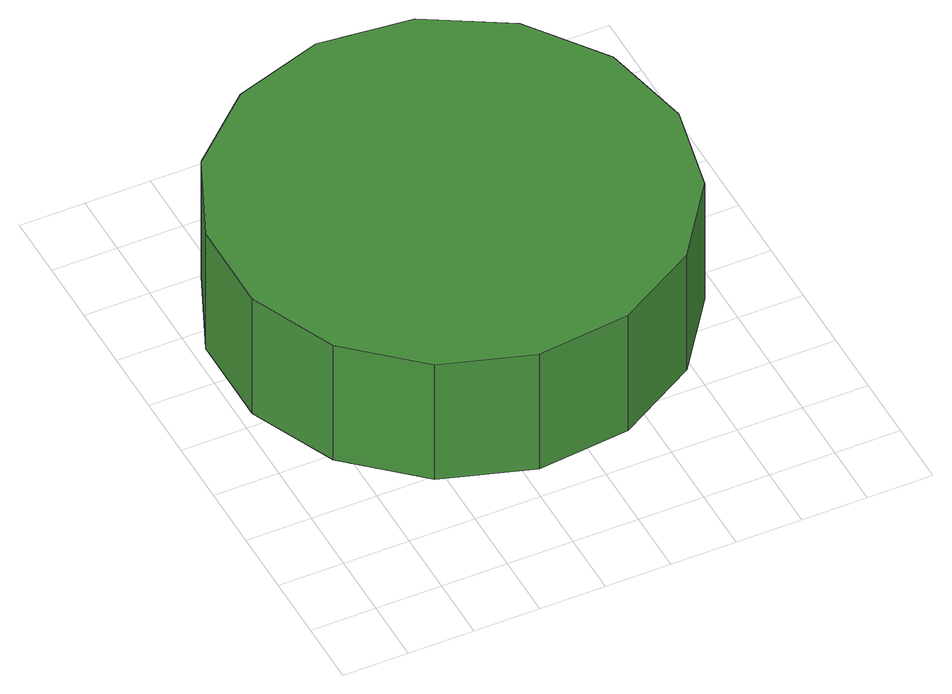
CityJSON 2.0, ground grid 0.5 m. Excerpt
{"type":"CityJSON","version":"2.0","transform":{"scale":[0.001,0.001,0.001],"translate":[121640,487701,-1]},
"CityObjects":{
"tree1":{"type":"SolitaryVegetationObject","attributes":{"function":"something"},"geometry":[{"type":"MultiSurface","lod":"1","boundaries":[[[0,1,2,3,4,5,6,7,8,9,10,11,12,13,14]],[[15,16,17,18,19,20,21,22,23,24,25,26,27,28,29]],[[0,29,28,1]],[[1,28,27,2]],[[2,27,26,3]],[[3,26,25,4]],[[4,25,24,5]],[[5,24,23,6]],[[6,23,22,7]],[[7,22,21,8]],[[8,21,20,9]],[[9,20,19,10]],[[10,19,18,11]],[[11,18,17,12]],[[12,17,16,13]],[[13,16,15,14]],[[14,15,29,0]]]}]}
},
"vertices":[
[3530,2474,1960],[3380,3180,1960],[2956,3763,1960],[2332,4123,1960],[1615,4199,1960],[929,3976,1960],[393,3494,1960],[100,2835,1960],[100,2114,1960],[393,1455,1960],[929,973,1960],[1615,750,1960],[2332,826,1960],[2956,1186,1960],[3380,1769,1960],[3380,1769,882],[2956,1186,882],[2332,826,882],[1615,750,882],[929,973,882],[393,1455,882],[100,2114,882],[100,2835,882],[393,3494,882],[929,3976,882],[1615,4199,882],[2332,4123,882],[2956,3763,882],[3380,3180,882],[3530,2474,882]
]}
